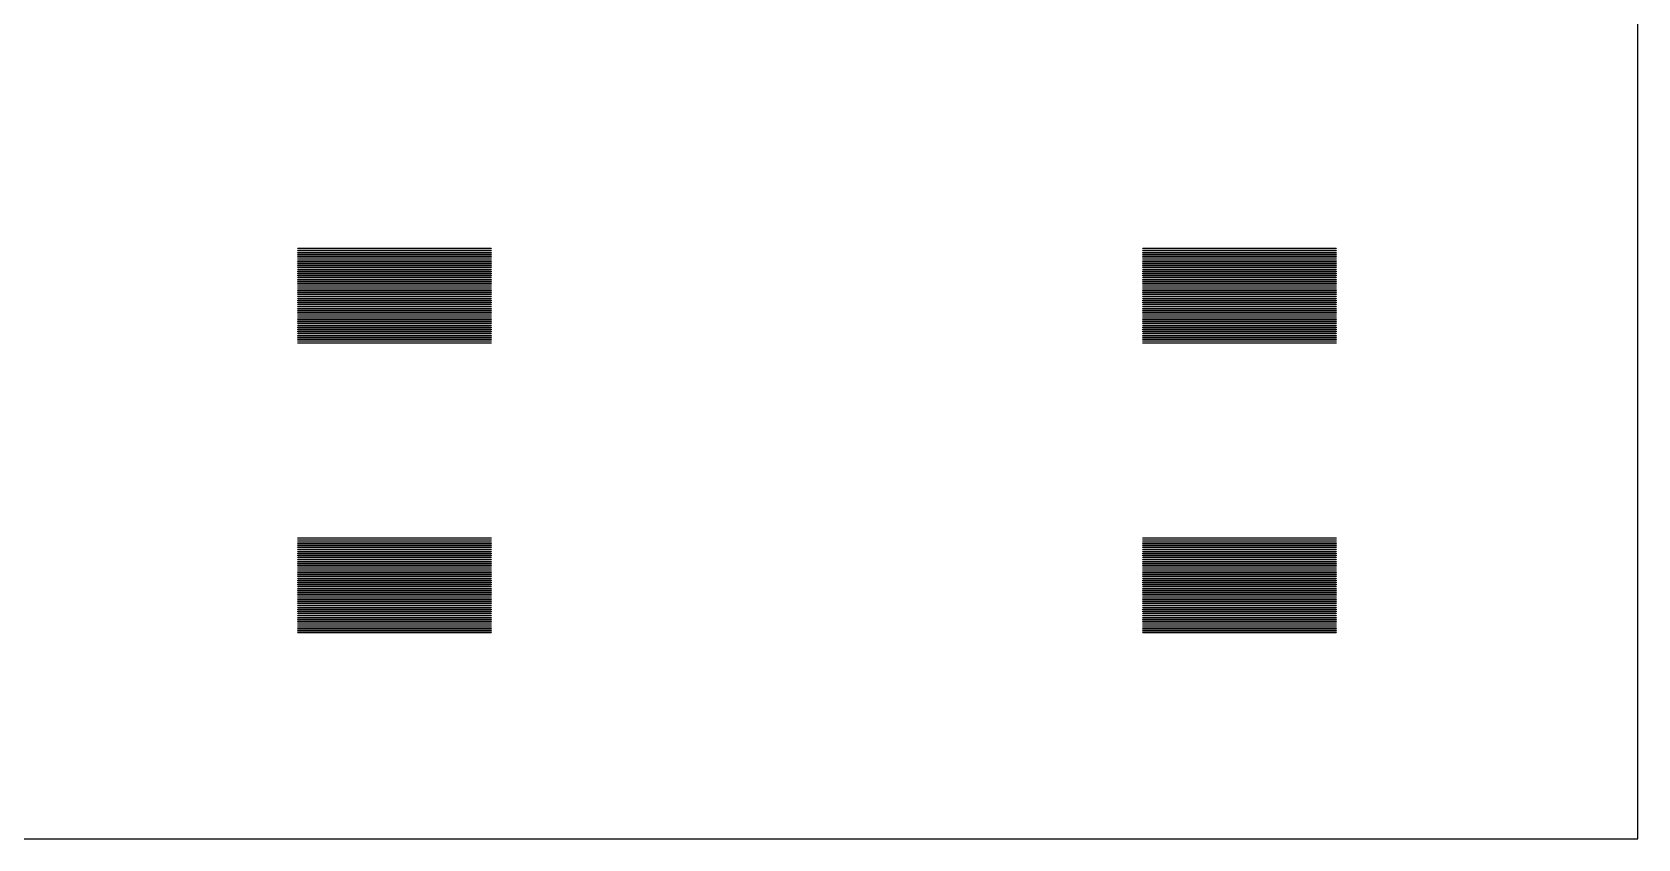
# Model space of a CAD drawing. Extents: x -17 to 84, y -19 to 84.
# Drawn here: x 33.5 to 66.75, y -2.25 to 14.46 of the extents above; entities that cross this region are included whole.
import ezdxf

# ---------------------------------------------------------------- set-up
doc = ezdxf.new("R2010")
doc.units = 0

msp = doc.modelspace()

# ---------------------------------------------------------------- linework, layer by layer
for p, q in [((66.75, -2.25), (66.75, 66.75)), ((39, 9.97499), (39, 9.98499)), ((39, 9.98499), (43, 9.98499)), ((43, 9.98499), (43, 9.97499)), ((56.5, 9.97499), (56.5, 9.98499)), ((56.5, 9.98499), (60.5, 9.98499)), ((60.5, 9.98499), (60.5, 9.97499)), ((43, 9.97499), (39, 9.97499)), ((39, 9.935), (39, 9.94499)), ((39, 9.94499), (43, 9.94499)), ((43, 9.935), (39, 9.935)), ((39, 9.89499), (39, 9.905)), ((39, 9.905), (43, 9.905)), ((43, 9.89499), (39, 9.89499)), ((39, 9.855), (39, 9.86499)), ((39, 9.86499), (43, 9.86499)), ((43, 9.855), (39, 9.855)), ((39, 9.81499), (39, 9.825)), ((39, 9.825), (43, 9.825)), ((43, 9.81499), (39, 9.81499)), ((39, 9.77499), (39, 9.78499)), ((39, 9.78499), (43, 9.78499)), ((43, 9.77499), (39, 9.77499)), ((39, 9.73499), (39, 9.745)), ((39, 9.745), (43, 9.745)), ((43, 9.73499), (39, 9.73499)), ((39, 9.69499), (39, 9.70499)), ((39, 9.70499), (43, 9.70499)), ((43, 9.69499), (39, 9.69499)), ((39, 9.655), (39, 9.66499)), ((39, 9.66499), (43, 9.66499)), ((43, 9.655), (39, 9.655)), ((43, 9.94499), (43, 9.935)), ((43, 9.905), (43, 9.89499)), ((43, 9.86499), (43, 9.855)), ((43, 9.825), (43, 9.81499)), ((43, 9.78499), (43, 9.77499)), ((43, 9.745), (43, 9.73499)), ((43, 9.70499), (43, 9.69499)), ((43, 9.66499), (43, 9.655)), ((60.5, 9.97499), (56.5, 9.97499)), ((56.5, 9.935), (56.5, 9.94499)), ((56.5, 9.94499), (60.5, 9.94499)), ((60.5, 9.935), (56.5, 9.935)), ((56.5, 9.89499), (56.5, 9.905)), ((56.5, 9.905), (60.5, 9.905)), ((60.5, 9.89499), (56.5, 9.89499)), ((56.5, 9.855), (56.5, 9.86499)), ((56.5, 9.86499), (60.5, 9.86499)), ((60.5, 9.855), (56.5, 9.855)), ((56.5, 9.81499), (56.5, 9.825)), ((56.5, 9.825), (60.5, 9.825)), ((60.5, 9.81499), (56.5, 9.81499)), ((56.5, 9.77499), (56.5, 9.78499)), ((56.5, 9.78499), (60.5, 9.78499)), ((60.5, 9.77499), (56.5, 9.77499)), ((56.5, 9.73499), (56.5, 9.745)), ((56.5, 9.745), (60.5, 9.745)), ((60.5, 9.73499), (56.5, 9.73499)), ((56.5, 9.69499), (56.5, 9.70499)), ((56.5, 9.70499), (60.5, 9.70499)), ((60.5, 9.69499), (56.5, 9.69499)), ((56.5, 9.655), (56.5, 9.66499)), ((56.5, 9.66499), (60.5, 9.66499)), ((60.5, 9.655), (56.5, 9.655)), ((60.5, 9.94499), (60.5, 9.935)), ((60.5, 9.905), (60.5, 9.89499)), ((60.5, 9.86499), (60.5, 9.855)), ((60.5, 9.825), (60.5, 9.81499)), ((60.5, 9.78499), (60.5, 9.77499)), ((60.5, 9.745), (60.5, 9.73499)), ((60.5, 9.70499), (60.5, 9.69499)), ((60.5, 9.66499), (60.5, 9.655)), ((39, 9.61499), (39, 9.625)), ((39, 9.625), (43, 9.625)), ((43, 9.61499), (39, 9.61499)), ((39, 9.575), (39, 9.58499)), ((39, 9.58499), (43, 9.58499)), ((43, 9.575), (39, 9.575)), ((39, 9.53499), (39, 9.545)), ((39, 9.545), (43, 9.545)), ((43, 9.53499), (39, 9.53499)), ((39, 9.495), (39, 9.50499)), ((39, 9.50499), (43, 9.50499)), ((43, 9.495), (39, 9.495)), ((39, 9.45499), (39, 9.465)), ((39, 9.465), (43, 9.465)), ((43, 9.45499), (39, 9.45499)), ((39, 9.41499), (39, 9.42499)), ((39, 9.42499), (43, 9.42499)), ((43, 9.41499), (39, 9.41499)), ((39, 9.375), (39, 9.38499)), ((39, 9.38499), (43, 9.38499)), ((43, 9.375), (39, 9.375)), ((39, 9.33499), (39, 9.34499)), ((39, 9.34499), (43, 9.34499)), ((43, 9.33499), (39, 9.33499)), ((43, 9.625), (43, 9.61499)), ((43, 9.58499), (43, 9.575)), ((43, 9.545), (43, 9.53499)), ((43, 9.50499), (43, 9.495)), ((43, 9.465), (43, 9.45499)), ((43, 9.42499), (43, 9.41499)), ((43, 9.38499), (43, 9.375)), ((43, 9.34499), (43, 9.33499)), ((56.5, 9.61499), (56.5, 9.625)), ((56.5, 9.625), (60.5, 9.625)), ((60.5, 9.61499), (56.5, 9.61499)), ((56.5, 9.575), (56.5, 9.58499)), ((56.5, 9.58499), (60.5, 9.58499)), ((60.5, 9.575), (56.5, 9.575)), ((56.5, 9.53499), (56.5, 9.545)), ((56.5, 9.545), (60.5, 9.545)), ((60.5, 9.53499), (56.5, 9.53499)), ((56.5, 9.495), (56.5, 9.50499)), ((56.5, 9.50499), (60.5, 9.50499)), ((60.5, 9.495), (56.5, 9.495)), ((56.5, 9.45499), (56.5, 9.465)), ((56.5, 9.465), (60.5, 9.465)), ((60.5, 9.45499), (56.5, 9.45499)), ((56.5, 9.41499), (56.5, 9.42499)), ((56.5, 9.42499), (60.5, 9.42499)), ((60.5, 9.41499), (56.5, 9.41499)), ((56.5, 9.375), (56.5, 9.38499)), ((56.5, 9.38499), (60.5, 9.38499)), ((60.5, 9.375), (56.5, 9.375)), ((56.5, 9.33499), (56.5, 9.34499)), ((56.5, 9.34499), (60.5, 9.34499)), ((60.5, 9.33499), (56.5, 9.33499)), ((60.5, 9.625), (60.5, 9.61499)), ((60.5, 9.58499), (60.5, 9.575)), ((60.5, 9.545), (60.5, 9.53499)), ((60.5, 9.50499), (60.5, 9.495)), ((60.5, 9.465), (60.5, 9.45499)), ((60.5, 9.42499), (60.5, 9.41499)), ((60.5, 9.38499), (60.5, 9.375)), ((60.5, 9.34499), (60.5, 9.33499)), ((39, 9.295), (39, 9.30499)), ((39, 9.30499), (43, 9.30499)), ((43, 9.295), (39, 9.295)), ((39, 9.25499), (39, 9.265)), ((39, 9.265), (43, 9.265)), ((43, 9.25499), (39, 9.25499)), ((39, 9.215), (39, 9.22499)), ((39, 9.22499), (43, 9.22499)), ((43, 9.215), (39, 9.215)), ((39, 9.17499), (39, 9.185)), ((39, 9.185), (43, 9.185)), ((43, 9.17499), (39, 9.17499)), ((39, 9.13499), (39, 9.14499)), ((39, 9.14499), (43, 9.14499)), ((43, 9.13499), (39, 9.13499)), ((39, 9.09499), (39, 9.105)), ((39, 9.105), (43, 9.105)), ((43, 9.09499), (39, 9.09499)), ((39, 9.05499), (39, 9.06499)), ((39, 9.06499), (43, 9.06499)), ((43, 9.05499), (39, 9.05499)), ((39, 9.015), (39, 9.02499)), ((39, 9.02499), (43, 9.02499)), ((43, 9.015), (39, 9.015)), ((39, 8.97501), (39, 8.985)), ((39, 8.985), (43, 8.985)), ((43, 9.30499), (43, 9.295)), ((43, 9.265), (43, 9.25499)), ((43, 9.22499), (43, 9.215)), ((43, 9.185), (43, 9.17499)), ((43, 9.14499), (43, 9.13499)), ((43, 9.105), (43, 9.09499)), ((43, 9.06499), (43, 9.05499)), ((43, 9.02499), (43, 9.015)), ((43, 8.985), (43, 8.97501)), ((56.5, 9.295), (56.5, 9.30499)), ((56.5, 9.30499), (60.5, 9.30499)), ((60.5, 9.295), (56.5, 9.295)), ((56.5, 9.25499), (56.5, 9.265)), ((56.5, 9.265), (60.5, 9.265)), ((60.5, 9.25499), (56.5, 9.25499)), ((56.5, 9.215), (56.5, 9.22499)), ((56.5, 9.22499), (60.5, 9.22499)), ((60.5, 9.215), (56.5, 9.215)), ((56.5, 9.17499), (56.5, 9.185)), ((56.5, 9.185), (60.5, 9.185)), ((60.5, 9.17499), (56.5, 9.17499)), ((56.5, 9.13499), (56.5, 9.14499)), ((56.5, 9.14499), (60.5, 9.14499)), ((60.5, 9.13499), (56.5, 9.13499)), ((56.5, 9.09499), (56.5, 9.105)), ((56.5, 9.105), (60.5, 9.105)), ((60.5, 9.09499), (56.5, 9.09499)), ((56.5, 9.05499), (56.5, 9.06499)), ((56.5, 9.06499), (60.5, 9.06499)), ((60.5, 9.05499), (56.5, 9.05499)), ((56.5, 9.015), (56.5, 9.02499)), ((56.5, 9.02499), (60.5, 9.02499)), ((60.5, 9.015), (56.5, 9.015)), ((56.5, 8.97501), (56.5, 8.985)), ((56.5, 8.985), (60.5, 8.985)), ((60.5, 9.30499), (60.5, 9.295)), ((60.5, 9.265), (60.5, 9.25499)), ((60.5, 9.22499), (60.5, 9.215)), ((60.5, 9.185), (60.5, 9.17499)), ((60.5, 9.14499), (60.5, 9.13499)), ((60.5, 9.105), (60.5, 9.09499)), ((60.5, 9.06499), (60.5, 9.05499)), ((60.5, 9.02499), (60.5, 9.015)), ((60.5, 8.985), (60.5, 8.97501)), ((43, 8.97501), (39, 8.97501)), ((39, 8.93501), (39, 8.94501)), ((39, 8.94501), (43, 8.94501)), ((43, 8.93501), (39, 8.93501)), ((39, 8.895), (39, 8.90501)), ((39, 8.90501), (43, 8.90501)), ((43, 8.895), (39, 8.895)), ((39, 8.85501), (39, 8.86501)), ((39, 8.86501), (43, 8.86501)), ((43, 8.85501), (39, 8.85501)), ((39, 8.815), (39, 8.82501)), ((39, 8.82501), (43, 8.82501)), ((43, 8.815), (39, 8.815)), ((39, 8.77501), (39, 8.785)), ((39, 8.785), (43, 8.785)), ((43, 8.77501), (39, 8.77501)), ((39, 8.735), (39, 8.74501)), ((39, 8.74501), (43, 8.74501)), ((43, 8.735), (39, 8.735)), ((39, 8.69501), (39, 8.705)), ((39, 8.705), (43, 8.705)), ((43, 8.69501), (39, 8.69501)), ((39, 8.65501), (39, 8.66501)), ((39, 8.66501), (43, 8.66501)), ((43, 8.65501), (39, 8.65501)), ((43, 8.94501), (43, 8.93501)), ((43, 8.90501), (43, 8.895)), ((43, 8.86501), (43, 8.85501)), ((43, 8.82501), (43, 8.815)), ((43, 8.785), (43, 8.77501)), ((43, 8.74501), (43, 8.735)), ((43, 8.705), (43, 8.69501)), ((43, 8.66501), (43, 8.65501)), ((60.5, 8.97501), (56.5, 8.97501)), ((56.5, 8.93501), (56.5, 8.94501)), ((56.5, 8.94501), (60.5, 8.94501)), ((60.5, 8.93501), (56.5, 8.93501)), ((56.5, 8.895), (56.5, 8.90501)), ((56.5, 8.90501), (60.5, 8.90501)), ((60.5, 8.895), (56.5, 8.895)), ((56.5, 8.85501), (56.5, 8.86501)), ((56.5, 8.86501), (60.5, 8.86501)), ((60.5, 8.85501), (56.5, 8.85501)), ((56.5, 8.815), (56.5, 8.82501)), ((56.5, 8.82501), (60.5, 8.82501)), ((60.5, 8.815), (56.5, 8.815)), ((56.5, 8.77501), (56.5, 8.785)), ((56.5, 8.785), (60.5, 8.785)), ((60.5, 8.77501), (56.5, 8.77501)), ((56.5, 8.735), (56.5, 8.74501)), ((56.5, 8.74501), (60.5, 8.74501)), ((60.5, 8.735), (56.5, 8.735)), ((56.5, 8.69501), (56.5, 8.705)), ((56.5, 8.705), (60.5, 8.705)), ((60.5, 8.69501), (56.5, 8.69501)), ((56.5, 8.65501), (56.5, 8.66501)), ((56.5, 8.66501), (60.5, 8.66501)), ((60.5, 8.65501), (56.5, 8.65501)), ((60.5, 8.94501), (60.5, 8.93501)), ((60.5, 8.90501), (60.5, 8.895)), ((60.5, 8.86501), (60.5, 8.85501)), ((60.5, 8.82501), (60.5, 8.815)), ((60.5, 8.785), (60.5, 8.77501)), ((60.5, 8.74501), (60.5, 8.735)), ((60.5, 8.705), (60.5, 8.69501)), ((60.5, 8.66501), (60.5, 8.65501)), ((39, 8.61501), (39, 8.625)), ((39, 8.625), (43, 8.625)), ((43, 8.61501), (39, 8.61501)), ((39, 8.57501), (39, 8.58501)), ((39, 8.58501), (43, 8.58501)), ((43, 8.57501), (39, 8.57501)), ((39, 8.535), (39, 8.54501)), ((39, 8.54501), (43, 8.54501)), ((43, 8.535), (39, 8.535)), ((39, 8.49501), (39, 8.505)), ((39, 8.505), (43, 8.505)), ((43, 8.49501), (39, 8.49501)), ((39, 8.455), (39, 8.46501)), ((39, 8.46501), (43, 8.46501)), ((43, 8.455), (39, 8.455)), ((39, 8.41501), (39, 8.425)), ((39, 8.425), (43, 8.425)), ((43, 8.41501), (39, 8.41501)), ((39, 8.375), (39, 8.38501)), ((39, 8.38501), (43, 8.38501)), ((43, 8.375), (39, 8.375)), ((39, 8.33501), (39, 8.345)), ((39, 8.345), (43, 8.345)), ((43, 8.33501), (39, 8.33501)), ((43, 8.625), (43, 8.61501)), ((43, 8.58501), (43, 8.57501)), ((43, 8.54501), (43, 8.535)), ((43, 8.505), (43, 8.49501)), ((43, 8.46501), (43, 8.455)), ((43, 8.425), (43, 8.41501)), ((43, 8.38501), (43, 8.375)), ((43, 8.345), (43, 8.33501)), ((56.5, 8.61501), (56.5, 8.625)), ((56.5, 8.625), (60.5, 8.625)), ((60.5, 8.61501), (56.5, 8.61501)), ((56.5, 8.57501), (56.5, 8.58501)), ((56.5, 8.58501), (60.5, 8.58501)), ((60.5, 8.57501), (56.5, 8.57501)), ((56.5, 8.535), (56.5, 8.54501)), ((56.5, 8.54501), (60.5, 8.54501)), ((60.5, 8.535), (56.5, 8.535)), ((56.5, 8.49501), (56.5, 8.505)), ((56.5, 8.505), (60.5, 8.505)), ((60.5, 8.49501), (56.5, 8.49501)), ((56.5, 8.455), (56.5, 8.46501)), ((56.5, 8.46501), (60.5, 8.46501)), ((60.5, 8.455), (56.5, 8.455)), ((56.5, 8.41501), (56.5, 8.425)), ((56.5, 8.425), (60.5, 8.425)), ((60.5, 8.41501), (56.5, 8.41501)), ((56.5, 8.375), (56.5, 8.38501)), ((56.5, 8.38501), (60.5, 8.38501)), ((60.5, 8.375), (56.5, 8.375)), ((56.5, 8.33501), (56.5, 8.345)), ((56.5, 8.345), (60.5, 8.345)), ((60.5, 8.33501), (56.5, 8.33501)), ((60.5, 8.625), (60.5, 8.61501)), ((60.5, 8.58501), (60.5, 8.57501)), ((60.5, 8.54501), (60.5, 8.535)), ((60.5, 8.505), (60.5, 8.49501)), ((60.5, 8.46501), (60.5, 8.455)), ((60.5, 8.425), (60.5, 8.41501)), ((60.5, 8.38501), (60.5, 8.375)), ((60.5, 8.345), (60.5, 8.33501)), ((39, 8.29501), (39, 8.30501)), ((39, 8.30501), (43, 8.30501)), ((43, 8.29501), (39, 8.29501)), ((39, 8.255), (39, 8.26501)), ((39, 8.26501), (43, 8.26501)), ((43, 8.255), (39, 8.255)), ((39, 8.21501), (39, 8.22501)), ((39, 8.22501), (43, 8.22501)), ((43, 8.21501), (39, 8.21501)), ((39, 8.175), (39, 8.18501)), ((39, 8.18501), (43, 8.18501)), ((43, 8.175), (39, 8.175)), ((39, 8.13501), (39, 8.145)), ((39, 8.145), (43, 8.145)), ((43, 8.13501), (39, 8.13501)), ((39, 8.095), (39, 8.10501)), ((39, 8.10501), (43, 8.10501)), ((43, 8.095), (39, 8.095)), ((39, 8.05501), (39, 8.065)), ((39, 8.065), (43, 8.065)), ((43, 8.05501), (39, 8.05501)), ((39, 8.01501), (39, 8.02501)), ((39, 8.02501), (43, 8.02501)), ((43, 8.01501), (39, 8.01501)), ((43, 8.30501), (43, 8.29501)), ((43, 8.26501), (43, 8.255)), ((43, 8.22501), (43, 8.21501)), ((43, 8.18501), (43, 8.175)), ((43, 8.145), (43, 8.13501)), ((43, 8.10501), (43, 8.095)), ((43, 8.065), (43, 8.05501)), ((43, 8.02501), (43, 8.01501)), ((56.5, 8.29501), (56.5, 8.30501)), ((56.5, 8.30501), (60.5, 8.30501)), ((60.5, 8.29501), (56.5, 8.29501)), ((56.5, 8.255), (56.5, 8.26501)), ((56.5, 8.26501), (60.5, 8.26501)), ((60.5, 8.255), (56.5, 8.255)), ((56.5, 8.21501), (56.5, 8.22501)), ((56.5, 8.22501), (60.5, 8.22501)), ((60.5, 8.21501), (56.5, 8.21501)), ((56.5, 8.175), (56.5, 8.18501)), ((56.5, 8.18501), (60.5, 8.18501)), ((60.5, 8.175), (56.5, 8.175)), ((56.5, 8.13501), (56.5, 8.145)), ((56.5, 8.145), (60.5, 8.145)), ((60.5, 8.13501), (56.5, 8.13501)), ((56.5, 8.095), (56.5, 8.10501)), ((56.5, 8.10501), (60.5, 8.10501)), ((60.5, 8.095), (56.5, 8.095)), ((56.5, 8.05501), (56.5, 8.065)), ((56.5, 8.065), (60.5, 8.065)), ((60.5, 8.05501), (56.5, 8.05501)), ((56.5, 8.01501), (56.5, 8.02501)), ((56.5, 8.02501), (60.5, 8.02501)), ((60.5, 8.01501), (56.5, 8.01501)), ((60.5, 8.30501), (60.5, 8.29501)), ((60.5, 8.26501), (60.5, 8.255)), ((60.5, 8.22501), (60.5, 8.21501)), ((60.5, 8.18501), (60.5, 8.175)), ((60.5, 8.145), (60.5, 8.13501)), ((60.5, 8.10501), (60.5, 8.095)), ((60.5, 8.065), (60.5, 8.05501)), ((60.5, 8.02501), (60.5, 8.01501)), ((39, 3.97499), (39, 3.98499)), ((39, 3.98499), (43, 3.98499)), ((43, 3.97499), (39, 3.97499)), ((39, 3.935), (39, 3.94499)), ((39, 3.94499), (43, 3.94499)), ((43, 3.935), (39, 3.935)), ((39, 3.89499), (39, 3.905)), ((39, 3.905), (43, 3.905)), ((43, 3.89499), (39, 3.89499)), ((39, 3.855), (39, 3.86499)), ((39, 3.86499), (43, 3.86499)), ((43, 3.855), (39, 3.855)), ((39, 3.81499), (39, 3.825)), ((39, 3.825), (43, 3.825)), ((43, 3.81499), (39, 3.81499)), ((39, 3.77499), (39, 3.78499)), ((39, 3.78499), (43, 3.78499)), ((43, 3.77499), (39, 3.77499)), ((39, 3.73499), (39, 3.745)), ((39, 3.745), (43, 3.745)), ((43, 3.73499), (39, 3.73499)), ((39, 3.69499), (39, 3.70499)), ((39, 3.70499), (43, 3.70499)), ((43, 3.69499), (39, 3.69499)), ((39, 3.655), (39, 3.66499)), ((39, 3.66499), (43, 3.66499)), ((43, 3.98499), (43, 3.97499)), ((43, 3.94499), (43, 3.935)), ((43, 3.905), (43, 3.89499)), ((43, 3.86499), (43, 3.855)), ((43, 3.825), (43, 3.81499)), ((43, 3.78499), (43, 3.77499)), ((43, 3.745), (43, 3.73499)), ((43, 3.70499), (43, 3.69499)), ((43, 3.66499), (43, 3.655)), ((56.5, 3.97499), (56.5, 3.98499)), ((56.5, 3.98499), (60.5, 3.98499)), ((60.5, 3.97499), (56.5, 3.97499)), ((56.5, 3.935), (56.5, 3.94499)), ((56.5, 3.94499), (60.5, 3.94499)), ((60.5, 3.935), (56.5, 3.935)), ((56.5, 3.89499), (56.5, 3.905)), ((56.5, 3.905), (60.5, 3.905)), ((60.5, 3.89499), (56.5, 3.89499)), ((56.5, 3.855), (56.5, 3.86499)), ((56.5, 3.86499), (60.5, 3.86499)), ((60.5, 3.855), (56.5, 3.855)), ((56.5, 3.81499), (56.5, 3.825)), ((56.5, 3.825), (60.5, 3.825)), ((60.5, 3.81499), (56.5, 3.81499)), ((56.5, 3.77499), (56.5, 3.78499)), ((56.5, 3.78499), (60.5, 3.78499)), ((60.5, 3.77499), (56.5, 3.77499)), ((56.5, 3.73499), (56.5, 3.745)), ((56.5, 3.745), (60.5, 3.745)), ((60.5, 3.73499), (56.5, 3.73499)), ((56.5, 3.69499), (56.5, 3.70499)), ((56.5, 3.70499), (60.5, 3.70499)), ((60.5, 3.69499), (56.5, 3.69499)), ((56.5, 3.655), (56.5, 3.66499)), ((56.5, 3.66499), (60.5, 3.66499)), ((60.5, 3.98499), (60.5, 3.97499)), ((60.5, 3.94499), (60.5, 3.935)), ((60.5, 3.905), (60.5, 3.89499)), ((60.5, 3.86499), (60.5, 3.855)), ((60.5, 3.825), (60.5, 3.81499)), ((60.5, 3.78499), (60.5, 3.77499)), ((60.5, 3.745), (60.5, 3.73499)), ((60.5, 3.70499), (60.5, 3.69499)), ((60.5, 3.66499), (60.5, 3.655)), ((43, 3.655), (39, 3.655)), ((39, 3.61499), (39, 3.625)), ((39, 3.625), (43, 3.625)), ((43, 3.61499), (39, 3.61499)), ((39, 3.575), (39, 3.58499)), ((39, 3.58499), (43, 3.58499)), ((43, 3.575), (39, 3.575)), ((39, 3.53499), (39, 3.545)), ((39, 3.545), (43, 3.545)), ((43, 3.53499), (39, 3.53499)), ((39, 3.495), (39, 3.50499)), ((39, 3.50499), (43, 3.50499)), ((43, 3.495), (39, 3.495)), ((39, 3.45499), (39, 3.465)), ((39, 3.465), (43, 3.465)), ((43, 3.45499), (39, 3.45499)), ((39, 3.41499), (39, 3.42499)), ((39, 3.42499), (43, 3.42499)), ((43, 3.41499), (39, 3.41499)), ((39, 3.375), (39, 3.38499)), ((39, 3.38499), (43, 3.38499)), ((43, 3.375), (39, 3.375)), ((39, 3.33499), (39, 3.34499)), ((39, 3.34499), (43, 3.34499)), ((43, 3.33499), (39, 3.33499)), ((43, 3.625), (43, 3.61499)), ((43, 3.58499), (43, 3.575)), ((43, 3.545), (43, 3.53499)), ((43, 3.50499), (43, 3.495)), ((43, 3.465), (43, 3.45499)), ((43, 3.42499), (43, 3.41499)), ((43, 3.38499), (43, 3.375)), ((43, 3.34499), (43, 3.33499)), ((60.5, 3.655), (56.5, 3.655)), ((56.5, 3.61499), (56.5, 3.625)), ((56.5, 3.625), (60.5, 3.625)), ((60.5, 3.61499), (56.5, 3.61499)), ((56.5, 3.575), (56.5, 3.58499)), ((56.5, 3.58499), (60.5, 3.58499)), ((60.5, 3.575), (56.5, 3.575)), ((56.5, 3.53499), (56.5, 3.545)), ((56.5, 3.545), (60.5, 3.545)), ((60.5, 3.53499), (56.5, 3.53499)), ((56.5, 3.495), (56.5, 3.50499)), ((56.5, 3.50499), (60.5, 3.50499)), ((60.5, 3.495), (56.5, 3.495)), ((56.5, 3.45499), (56.5, 3.465)), ((56.5, 3.465), (60.5, 3.465)), ((60.5, 3.45499), (56.5, 3.45499)), ((56.5, 3.41499), (56.5, 3.42499)), ((56.5, 3.42499), (60.5, 3.42499)), ((60.5, 3.41499), (56.5, 3.41499)), ((56.5, 3.375), (56.5, 3.38499)), ((56.5, 3.38499), (60.5, 3.38499)), ((60.5, 3.375), (56.5, 3.375)), ((56.5, 3.33499), (56.5, 3.34499)), ((56.5, 3.34499), (60.5, 3.34499)), ((60.5, 3.33499), (56.5, 3.33499)), ((60.5, 3.625), (60.5, 3.61499)), ((60.5, 3.58499), (60.5, 3.575)), ((60.5, 3.545), (60.5, 3.53499)), ((60.5, 3.50499), (60.5, 3.495)), ((60.5, 3.465), (60.5, 3.45499)), ((60.5, 3.42499), (60.5, 3.41499)), ((60.5, 3.38499), (60.5, 3.375)), ((60.5, 3.34499), (60.5, 3.33499)), ((39, 3.295), (39, 3.30499)), ((39, 3.30499), (43, 3.30499)), ((43, 3.295), (39, 3.295)), ((39, 3.25499), (39, 3.265)), ((39, 3.265), (43, 3.265)), ((43, 3.25499), (39, 3.25499)), ((39, 3.215), (39, 3.22499)), ((39, 3.22499), (43, 3.22499)), ((43, 3.215), (39, 3.215)), ((39, 3.17499), (39, 3.185)), ((39, 3.185), (43, 3.185)), ((43, 3.17499), (39, 3.17499)), ((39, 3.13499), (39, 3.14499)), ((39, 3.14499), (43, 3.14499)), ((43, 3.13499), (39, 3.13499)), ((39, 3.09499), (39, 3.105)), ((39, 3.105), (43, 3.105)), ((43, 3.09499), (39, 3.09499)), ((39, 3.05499), (39, 3.06499)), ((39, 3.06499), (43, 3.06499)), ((43, 3.05499), (39, 3.05499)), ((39, 3.015), (39, 3.02499)), ((39, 3.02499), (43, 3.02499)), ((43, 3.015), (39, 3.015)), ((43, 3.30499), (43, 3.295)), ((43, 3.265), (43, 3.25499)), ((43, 3.22499), (43, 3.215)), ((43, 3.185), (43, 3.17499)), ((43, 3.14499), (43, 3.13499)), ((43, 3.105), (43, 3.09499)), ((43, 3.06499), (43, 3.05499)), ((43, 3.02499), (43, 3.015)), ((56.5, 3.295), (56.5, 3.30499)), ((56.5, 3.30499), (60.5, 3.30499)), ((60.5, 3.295), (56.5, 3.295)), ((56.5, 3.25499), (56.5, 3.265)), ((56.5, 3.265), (60.5, 3.265)), ((60.5, 3.25499), (56.5, 3.25499)), ((56.5, 3.215), (56.5, 3.22499)), ((56.5, 3.22499), (60.5, 3.22499)), ((60.5, 3.215), (56.5, 3.215)), ((56.5, 3.17499), (56.5, 3.185)), ((56.5, 3.185), (60.5, 3.185)), ((60.5, 3.17499), (56.5, 3.17499)), ((56.5, 3.13499), (56.5, 3.14499)), ((56.5, 3.14499), (60.5, 3.14499)), ((60.5, 3.13499), (56.5, 3.13499)), ((56.5, 3.09499), (56.5, 3.105)), ((56.5, 3.105), (60.5, 3.105)), ((60.5, 3.09499), (56.5, 3.09499)), ((56.5, 3.05499), (56.5, 3.06499)), ((56.5, 3.06499), (60.5, 3.06499)), ((60.5, 3.05499), (56.5, 3.05499)), ((56.5, 3.015), (56.5, 3.02499)), ((56.5, 3.02499), (60.5, 3.02499)), ((60.5, 3.015), (56.5, 3.015)), ((60.5, 3.30499), (60.5, 3.295)), ((60.5, 3.265), (60.5, 3.25499)), ((60.5, 3.22499), (60.5, 3.215)), ((60.5, 3.185), (60.5, 3.17499)), ((60.5, 3.14499), (60.5, 3.13499)), ((60.5, 3.105), (60.5, 3.09499)), ((60.5, 3.06499), (60.5, 3.05499)), ((60.5, 3.02499), (60.5, 3.015)), ((39, 2.97501), (39, 2.985)), ((39, 2.985), (43, 2.985)), ((43, 2.97501), (39, 2.97501)), ((39, 2.93501), (39, 2.94501)), ((39, 2.94501), (43, 2.94501)), ((43, 2.93501), (39, 2.93501)), ((39, 2.895), (39, 2.90501)), ((39, 2.90501), (43, 2.90501)), ((43, 2.895), (39, 2.895)), ((39, 2.85501), (39, 2.86501)), ((39, 2.86501), (43, 2.86501)), ((43, 2.85501), (39, 2.85501)), ((39, 2.815), (39, 2.82501)), ((39, 2.82501), (43, 2.82501)), ((43, 2.815), (39, 2.815)), ((39, 2.77501), (39, 2.785)), ((39, 2.785), (43, 2.785)), ((43, 2.77501), (39, 2.77501)), ((39, 2.735), (39, 2.74501)), ((39, 2.74501), (43, 2.74501)), ((43, 2.735), (39, 2.735)), ((39, 2.69501), (39, 2.705)), ((39, 2.705), (43, 2.705)), ((43, 2.69501), (39, 2.69501)), ((39, 2.65501), (39, 2.66501)), ((39, 2.66501), (43, 2.66501)), ((43, 2.985), (43, 2.97501)), ((43, 2.94501), (43, 2.93501)), ((43, 2.90501), (43, 2.895)), ((43, 2.86501), (43, 2.85501)), ((43, 2.82501), (43, 2.815)), ((43, 2.785), (43, 2.77501)), ((43, 2.74501), (43, 2.735)), ((43, 2.705), (43, 2.69501)), ((43, 2.66501), (43, 2.65501)), ((56.5, 2.97501), (56.5, 2.985)), ((56.5, 2.985), (60.5, 2.985)), ((60.5, 2.97501), (56.5, 2.97501)), ((56.5, 2.93501), (56.5, 2.94501)), ((56.5, 2.94501), (60.5, 2.94501)), ((60.5, 2.93501), (56.5, 2.93501)), ((56.5, 2.895), (56.5, 2.90501)), ((56.5, 2.90501), (60.5, 2.90501)), ((60.5, 2.895), (56.5, 2.895)), ((56.5, 2.85501), (56.5, 2.86501)), ((56.5, 2.86501), (60.5, 2.86501)), ((60.5, 2.85501), (56.5, 2.85501)), ((56.5, 2.815), (56.5, 2.82501)), ((56.5, 2.82501), (60.5, 2.82501)), ((60.5, 2.815), (56.5, 2.815)), ((56.5, 2.77501), (56.5, 2.785)), ((56.5, 2.785), (60.5, 2.785)), ((60.5, 2.77501), (56.5, 2.77501)), ((56.5, 2.735), (56.5, 2.74501)), ((56.5, 2.74501), (60.5, 2.74501)), ((60.5, 2.735), (56.5, 2.735)), ((56.5, 2.69501), (56.5, 2.705)), ((56.5, 2.705), (60.5, 2.705)), ((60.5, 2.69501), (56.5, 2.69501)), ((56.5, 2.65501), (56.5, 2.66501)), ((56.5, 2.66501), (60.5, 2.66501)), ((60.5, 2.985), (60.5, 2.97501)), ((60.5, 2.94501), (60.5, 2.93501)), ((60.5, 2.90501), (60.5, 2.895)), ((60.5, 2.86501), (60.5, 2.85501)), ((60.5, 2.82501), (60.5, 2.815)), ((60.5, 2.785), (60.5, 2.77501)), ((60.5, 2.74501), (60.5, 2.735)), ((60.5, 2.705), (60.5, 2.69501)), ((60.5, 2.66501), (60.5, 2.65501)), ((43, 2.65501), (39, 2.65501)), ((39, 2.61501), (39, 2.625)), ((39, 2.625), (43, 2.625)), ((43, 2.61501), (39, 2.61501)), ((39, 2.57501), (39, 2.58501)), ((39, 2.58501), (43, 2.58501)), ((43, 2.57501), (39, 2.57501)), ((39, 2.535), (39, 2.54501)), ((39, 2.54501), (43, 2.54501)), ((43, 2.535), (39, 2.535)), ((39, 2.49501), (39, 2.505)), ((39, 2.505), (43, 2.505)), ((43, 2.49501), (39, 2.49501)), ((39, 2.455), (39, 2.46501)), ((39, 2.46501), (43, 2.46501)), ((43, 2.455), (39, 2.455)), ((39, 2.41501), (39, 2.425)), ((39, 2.425), (43, 2.425)), ((43, 2.41501), (39, 2.41501)), ((39, 2.375), (39, 2.38501)), ((39, 2.38501), (43, 2.38501)), ((43, 2.375), (39, 2.375)), ((39, 2.33501), (39, 2.345)), ((39, 2.345), (43, 2.345)), ((43, 2.33501), (39, 2.33501)), ((43, 2.625), (43, 2.61501)), ((43, 2.58501), (43, 2.57501)), ((43, 2.54501), (43, 2.535)), ((43, 2.505), (43, 2.49501)), ((43, 2.46501), (43, 2.455)), ((43, 2.425), (43, 2.41501)), ((43, 2.38501), (43, 2.375)), ((43, 2.345), (43, 2.33501)), ((60.5, 2.65501), (56.5, 2.65501)), ((56.5, 2.61501), (56.5, 2.625)), ((56.5, 2.625), (60.5, 2.625)), ((60.5, 2.61501), (56.5, 2.61501)), ((56.5, 2.57501), (56.5, 2.58501)), ((56.5, 2.58501), (60.5, 2.58501)), ((60.5, 2.57501), (56.5, 2.57501)), ((56.5, 2.535), (56.5, 2.54501)), ((56.5, 2.54501), (60.5, 2.54501)), ((60.5, 2.535), (56.5, 2.535)), ((56.5, 2.49501), (56.5, 2.505)), ((56.5, 2.505), (60.5, 2.505)), ((60.5, 2.49501), (56.5, 2.49501)), ((56.5, 2.455), (56.5, 2.46501)), ((56.5, 2.46501), (60.5, 2.46501)), ((60.5, 2.455), (56.5, 2.455)), ((56.5, 2.41501), (56.5, 2.425)), ((56.5, 2.425), (60.5, 2.425)), ((60.5, 2.41501), (56.5, 2.41501)), ((56.5, 2.375), (56.5, 2.38501)), ((56.5, 2.38501), (60.5, 2.38501)), ((60.5, 2.375), (56.5, 2.375)), ((56.5, 2.33501), (56.5, 2.345)), ((56.5, 2.345), (60.5, 2.345)), ((60.5, 2.33501), (56.5, 2.33501)), ((60.5, 2.625), (60.5, 2.61501)), ((60.5, 2.58501), (60.5, 2.57501)), ((60.5, 2.54501), (60.5, 2.535)), ((60.5, 2.505), (60.5, 2.49501)), ((60.5, 2.46501), (60.5, 2.455)), ((60.5, 2.425), (60.5, 2.41501)), ((60.5, 2.38501), (60.5, 2.375)), ((60.5, 2.345), (60.5, 2.33501)), ((39, 2.29501), (39, 2.30501)), ((39, 2.30501), (43, 2.30501)), ((43, 2.29501), (39, 2.29501)), ((39, 2.255), (39, 2.26501)), ((39, 2.26501), (43, 2.26501)), ((43, 2.255), (39, 2.255)), ((39, 2.21501), (39, 2.22501)), ((39, 2.22501), (43, 2.22501)), ((43, 2.21501), (39, 2.21501)), ((39, 2.175), (39, 2.18501)), ((39, 2.18501), (43, 2.18501)), ((43, 2.175), (39, 2.175)), ((39, 2.13501), (39, 2.145)), ((39, 2.145), (43, 2.145)), ((43, 2.13501), (39, 2.13501)), ((39, 2.095), (39, 2.10501)), ((39, 2.10501), (43, 2.10501)), ((43, 2.095), (39, 2.095)), ((39, 2.05501), (39, 2.065)), ((39, 2.065), (43, 2.065)), ((43, 2.05501), (39, 2.05501)), ((39, 2.01501), (39, 2.02501)), ((39, 2.02501), (43, 2.02501)), ((43, 2.01501), (39, 2.01501)), ((43, 2.30501), (43, 2.29501)), ((43, 2.26501), (43, 2.255)), ((43, 2.22501), (43, 2.21501)), ((43, 2.18501), (43, 2.175)), ((43, 2.145), (43, 2.13501)), ((43, 2.10501), (43, 2.095)), ((43, 2.065), (43, 2.05501)), ((43, 2.02501), (43, 2.01501)), ((56.5, 2.29501), (56.5, 2.30501)), ((56.5, 2.30501), (60.5, 2.30501)), ((60.5, 2.29501), (56.5, 2.29501)), ((56.5, 2.255), (56.5, 2.26501)), ((56.5, 2.26501), (60.5, 2.26501)), ((60.5, 2.255), (56.5, 2.255)), ((56.5, 2.21501), (56.5, 2.22501)), ((56.5, 2.22501), (60.5, 2.22501)), ((60.5, 2.21501), (56.5, 2.21501)), ((56.5, 2.175), (56.5, 2.18501)), ((56.5, 2.18501), (60.5, 2.18501)), ((60.5, 2.175), (56.5, 2.175)), ((56.5, 2.13501), (56.5, 2.145)), ((56.5, 2.145), (60.5, 2.145)), ((60.5, 2.13501), (56.5, 2.13501)), ((56.5, 2.095), (56.5, 2.10501)), ((56.5, 2.10501), (60.5, 2.10501)), ((60.5, 2.095), (56.5, 2.095)), ((56.5, 2.05501), (56.5, 2.065)), ((56.5, 2.065), (60.5, 2.065)), ((60.5, 2.05501), (56.5, 2.05501)), ((56.5, 2.01501), (56.5, 2.02501)), ((56.5, 2.02501), (60.5, 2.02501)), ((60.5, 2.01501), (56.5, 2.01501)), ((60.5, 2.30501), (60.5, 2.29501)), ((60.5, 2.26501), (60.5, 2.255)), ((60.5, 2.22501), (60.5, 2.21501)), ((60.5, 2.18501), (60.5, 2.175)), ((60.5, 2.145), (60.5, 2.13501)), ((60.5, 2.10501), (60.5, 2.095)), ((60.5, 2.065), (60.5, 2.05501)), ((60.5, 2.02501), (60.5, 2.01501)), ((-2.25, -2.25), (66.75, -2.25))]:
    msp.add_line(p, q)

doc.saveas('drawing.dxf')
